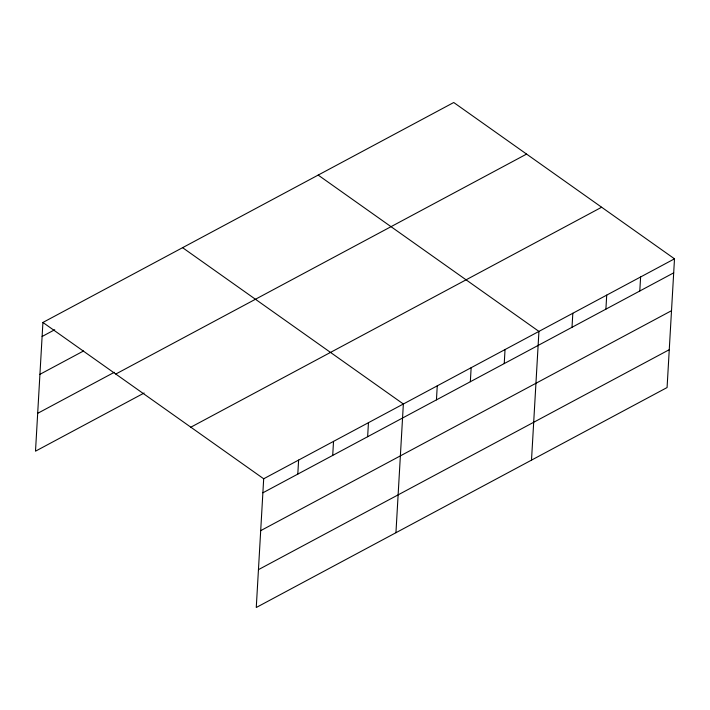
<?xml version="1.0" encoding="UTF-8"?>
<svg xmlns="http://www.w3.org/2000/svg" width="710" height="710" viewBox="0 0 710 710"><rect width="100%" height="100%" fill="white"/><g stroke="black" fill="none" stroke-linecap="round" stroke-linejoin="round"><path stroke-width="1.06" d="M42.919 322.455L263.685 478.78L256.266 607.494L667.08 387.545L674.5 258.822L453.734 102.506L42.919 322.455L35.5 451.178L144.139 393.012M297.801 474.111L298.608 460.08M332.715 455.412L333.522 441.389M367.638 436.721L368.446 422.69M395.94 532.713L403.36 403.999L182.594 247.675M436.446 399.872L437.253 385.849M470.339 381.731L471.147 367.7M504.233 363.582L505.041 349.56M531.506 460.124L538.934 331.41L318.169 175.086M572.011 327.292L572.828 313.261M605.905 309.143L606.713 295.12M639.799 290.993L640.606 276.971M42.112 336.487L54.723 329.733M39.929 374.33L83.576 350.962M37.683 413.327L114.31 372.297M115.774 374.046L526.589 154.088M190.83 427.198L601.645 207.24M263.685 478.78L674.5 258.822M262.877 492.802L673.692 272.853M260.694 530.654L671.509 310.696M258.449 569.651L669.264 349.693"/></g></svg>
